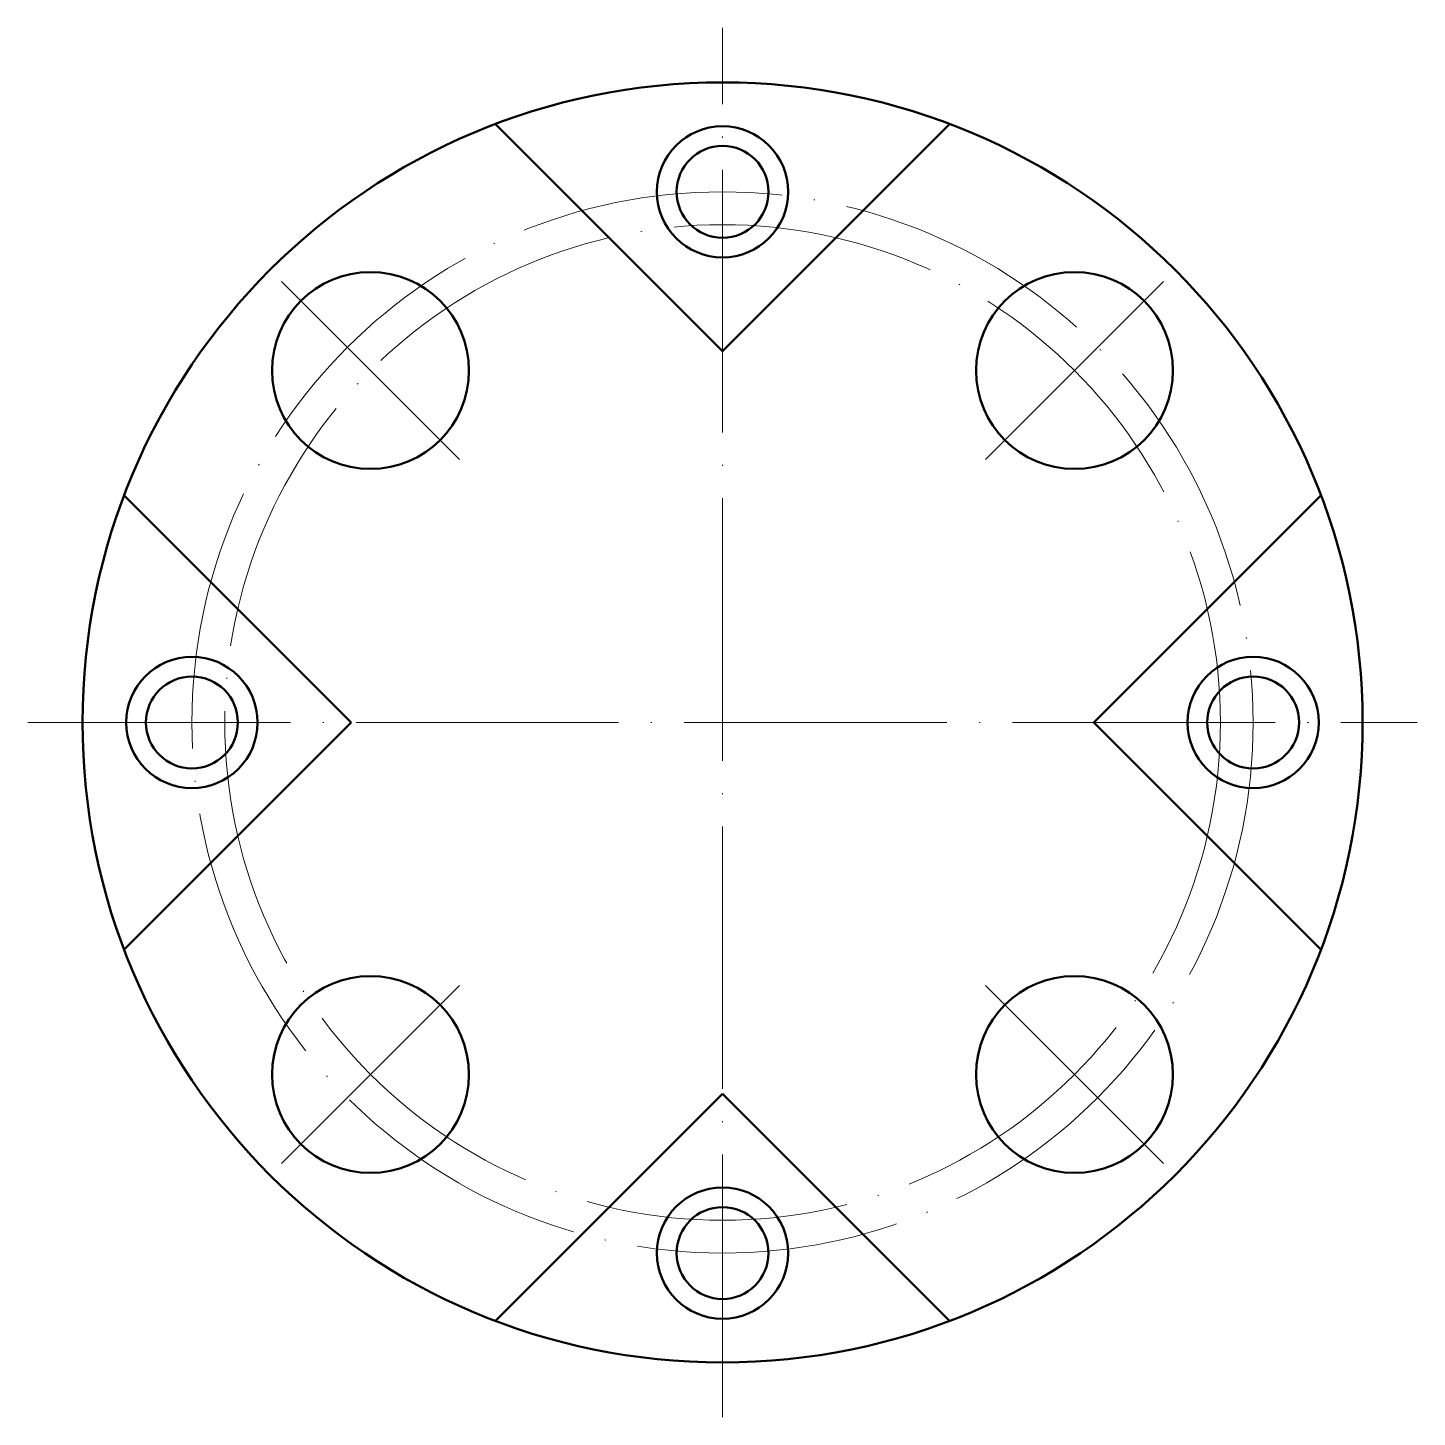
# Model space of a CAD drawing. Header units: millimetres. Extents: x 3476 to 3603, y 712 to 839.
import ezdxf

# ---------------------------------------------------------------- set-up
doc = ezdxf.new("R2010")
doc.units = ezdxf.units.MM
doc.linetypes.add('ACAD_ISO04W100', pattern=[30, 24, -2.95, 0.1, -2.95])
doc.layers.add('Contornos Visibles', color=7, linetype='Continuous', lineweight=50, true_color=0xffffff)
doc.layers.add('Ejes de revolución', color=6, linetype='ACAD_ISO04W100', lineweight=20, true_color=0xff00ff)

msp = doc.modelspace()

# ---------------------------------------------------------------- linework, layer by layer
at = {"layer": 'Contornos Visibles'}
for p, q in [((3539.11, 809.79), (3518.35, 830.54)), ((3539.11, 809.79), (3559.86, 830.54)), ((3505.16, 775.85), (3484.41, 796.6)), ((3573.05, 775.85), (3593.8, 796.6)), ((3505.16, 775.85), (3484.41, 755.09)), ((3573.05, 775.85), (3593.8, 755.09)), ((3539.11, 741.9), (3518.35, 721.15)), ((3539.11, 741.9), (3559.86, 721.15))]:
    msp.add_line(p, q, dxfattribs=at)
for centre, radius in [((3539.11, 775.85), 58.5), ((3539.11, 824.35), 6), ((3539.11, 824.35), 4.2), ((3506.93, 808.02), 9), ((3571.28, 808.02), 9), ((3490.61, 775.85), 6), ((3587.61, 775.85), 6), ((3490.61, 775.85), 4.2), ((3587.61, 775.85), 4.2), ((3506.93, 743.67), 9), ((3571.28, 743.67), 9), ((3539.11, 727.35), 6), ((3539.11, 727.35), 4.2)]:
    msp.add_circle(centre, radius, dxfattribs=at)
at = {"layer": 'Ejes de revolución'}
for p, q in [((3539.11, 712.35), (3539.11, 839.35)), ((3515.06, 799.89), (3498.8, 816.15)), ((3563.15, 799.89), (3579.41, 816.15)), ((3475.61, 775.85), (3602.61, 775.85)), ((3515.06, 751.8), (3498.8, 735.54)), ((3563.15, 751.8), (3579.41, 735.54))]:
    msp.add_line(p, q, dxfattribs=at)
for radius in [48.5, 45.5]:
    msp.add_circle((3539.11, 775.85), radius, dxfattribs=at)

doc.saveas('drawing.dxf')
